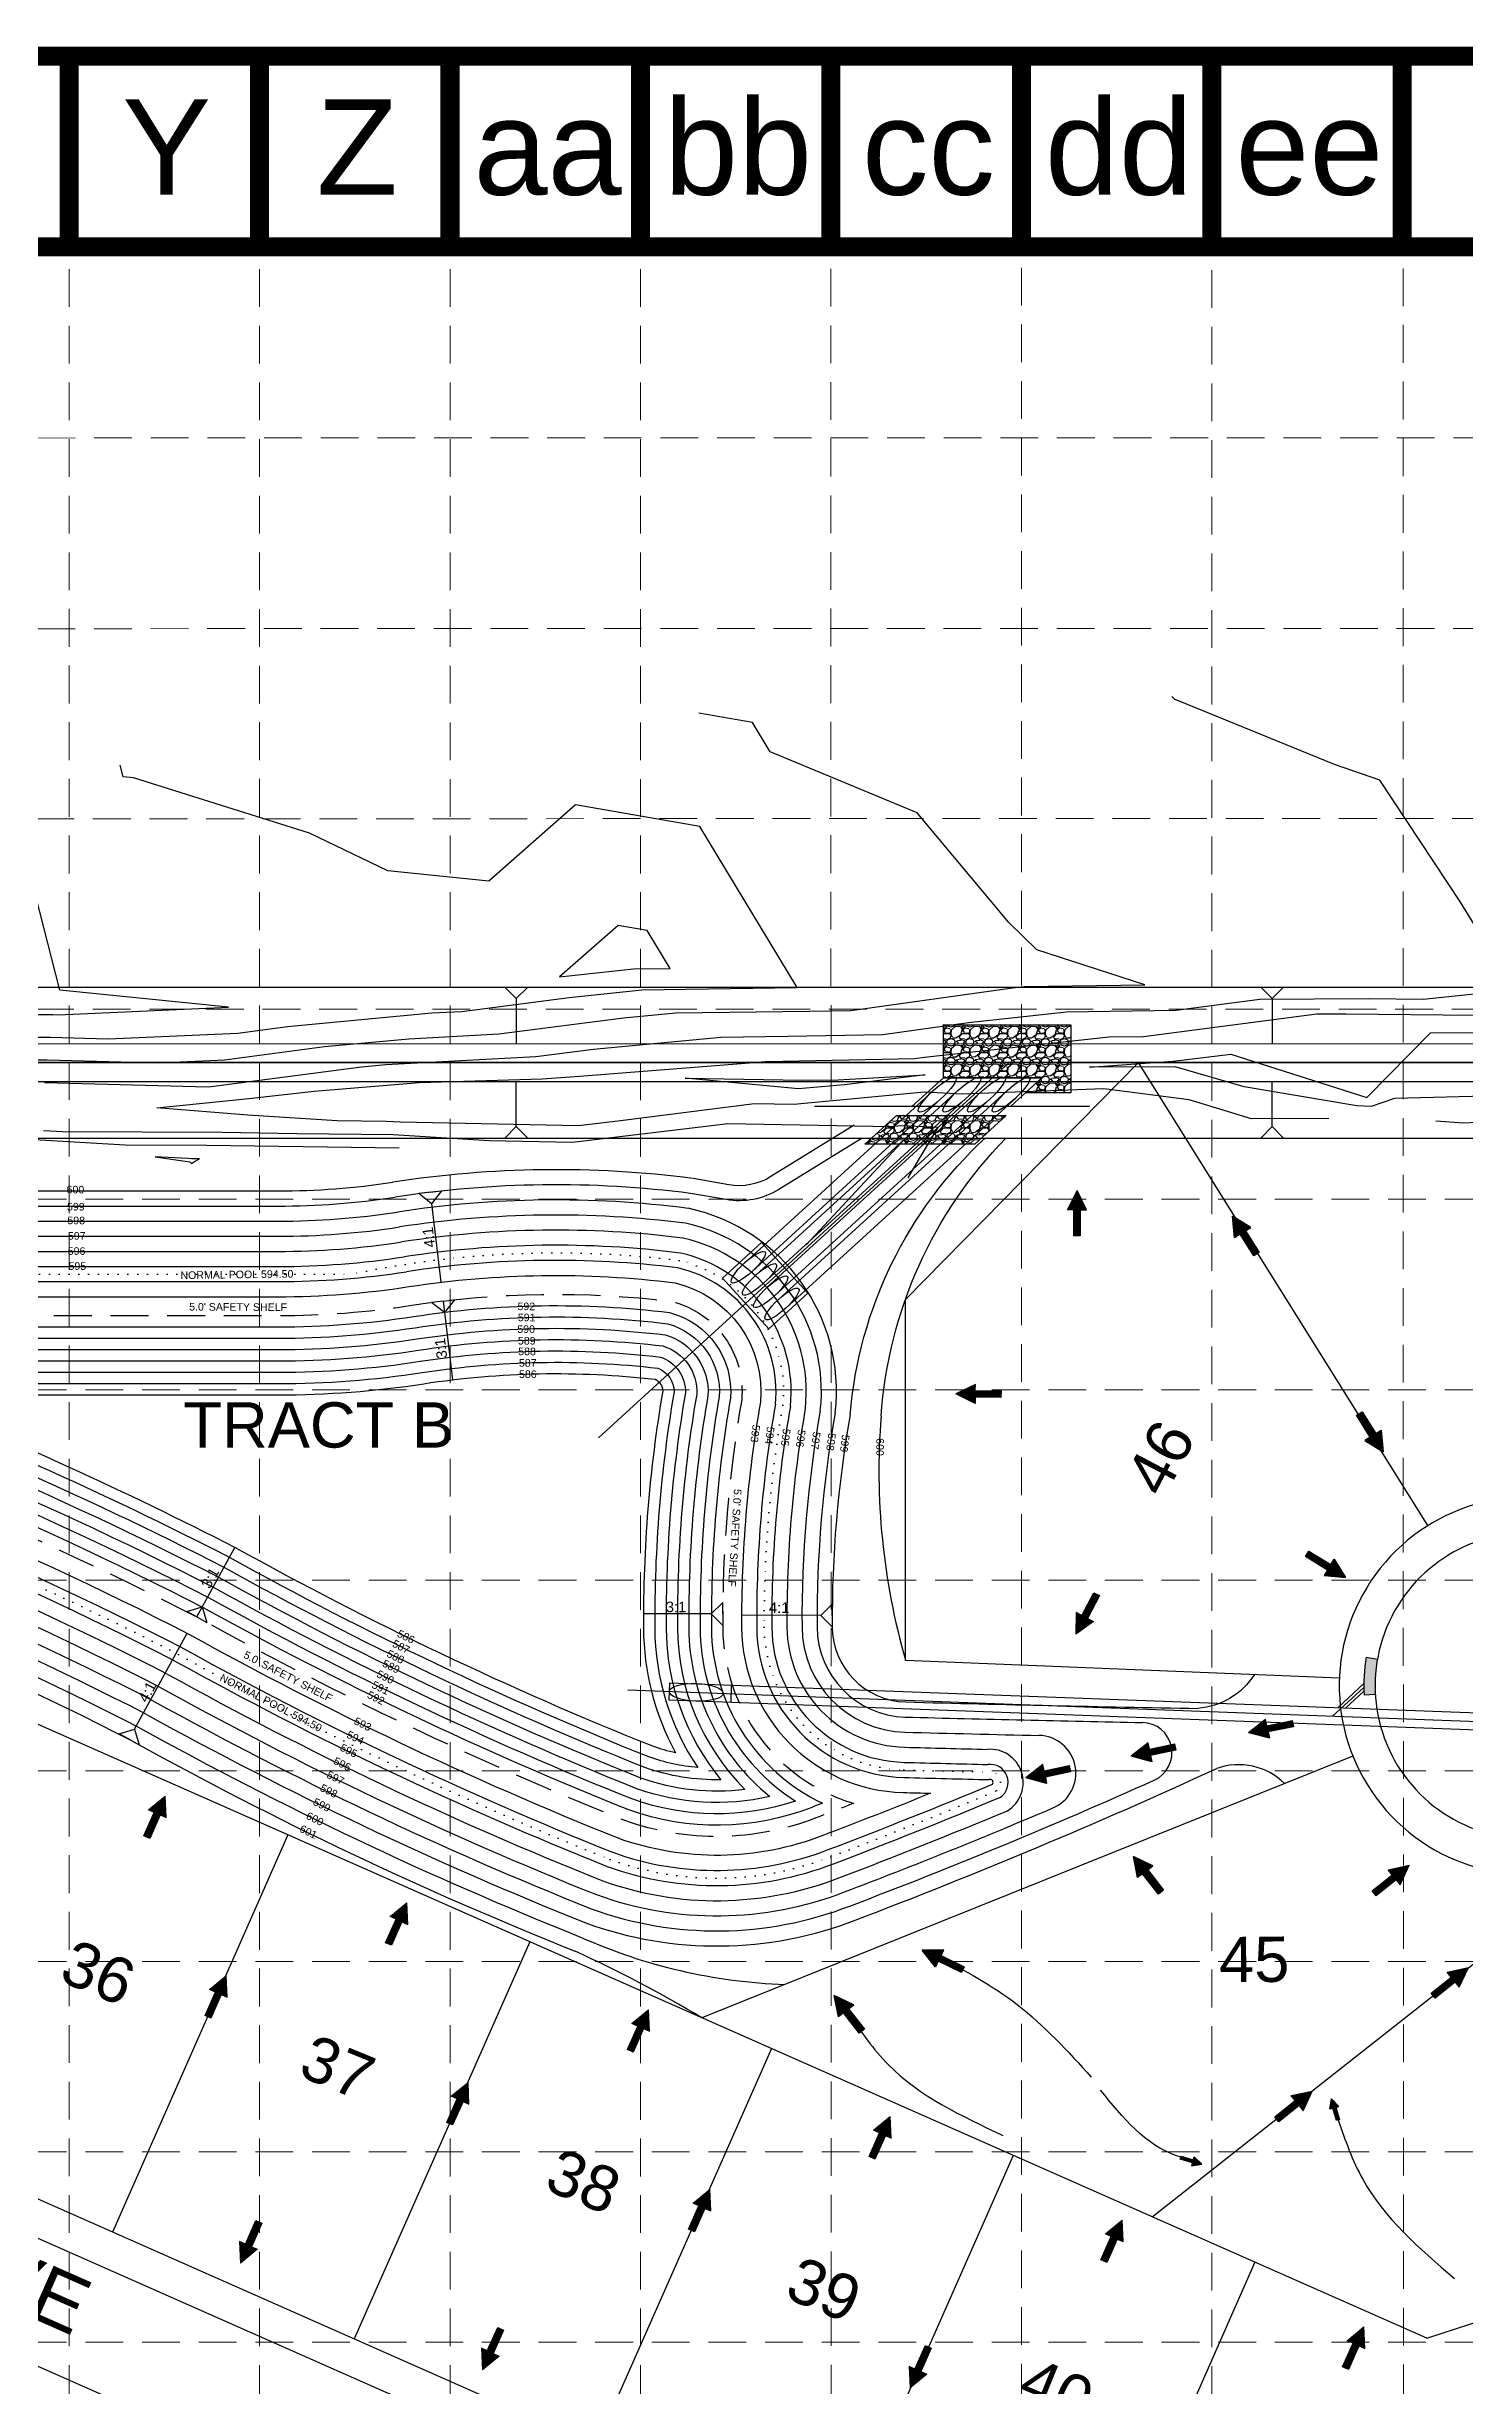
# Model space of a CAD drawing. Header units: feet. Extents: x 9918 to 11941, y 10990 to 14224.
# Drawn here: x 11176 to 11551, y 13604 to 14224 of the extents above; entities that cross this region are included whole.
import ezdxf
from ezdxf.enums import TextEntityAlignment as Align

# ---------------------------------------------------------------- set-up
doc = ezdxf.new("R2010")
doc.units = ezdxf.units.FT
doc.header["$LTSCALE"] = 40
doc.header["$MEASUREMENT"] = 0
for name, pattern in [('CENTER2', [1.125, 0.75, -0.125, 0.125, -0.125]), ('DASHED', [0.75, 0.5, -0.25]), ('DASHED2', [0.375, 0.25, -0.125]), ('DOT2', [0.125, 0, -0.125]), ('HIDDEN', [0.375, 0.25, -0.125]), ('PHANTOM2', [1.25, 0.625, -0.125, 0.125, -0.125, 0.125, -0.125])]:
    doc.linetypes.add(name, pattern=pattern)
doc.layers.get('0').update_dxf_attribs({"linetype": 'CONTINUOUS'})
for name, color, linetype in [('BASE', 7, 'CONTINUOUS'), ('BNDRY-PH1', 4, 'CONTINUOUS'), ('bndry-starrett', 8, 'PHANTOM2'), ('CHANNEL', 4, 'CONTINUOUS'), ('CHANNEL C-LINE', 2, 'CENTER2'), ('CONT-MJR', 252, 'CONTINUOUS'), ('CONT-MNR', 253, 'CONTINUOUS'), ('CONT-NEW', 6, 'CONTINUOUS'), ('DAMTXT', 4, 'CONTINUOUS'), ('GRD-FLOW', 7, 'CONTINUOUS'), ('GRID', 254, 'DASHED'), ('LOTNUM', 8, 'CONTINUOUS'), ('LOTS - PH1', 7, 'CONTINUOUS'), ('PAVING-PH1', 1, 'CONTINUOUS'), ('SD', 201, 'CONTINUOUS'), ('SD C-LINE', 201, 'CONTINUOUS')]:
    doc.layers.add(name, color=color, linetype=linetype)
doc.styles.add('L100', font='ARIAL.TTF', dxfattribs={"height": 4})
doc.styles.add('L200', font='ARIAL.TTF', dxfattribs={"height": 8})
doc.styles.add('L240', font='ARIAL.TTF', dxfattribs={"height": 9.6})
doc.styles.get("Standard").update_dxf_attribs({"font": 'ARIAL.TTF'})

# ---------------------------------------------------------------- blocks, each defined once
blk = doc.blocks.new('tf')
for p, q in [((0, -0.0005), (0, 0.00051)), ((0, 0.00051), (0.00406, 0.00051)), ((0.00406, 0.00051), (0.00406, 0.00153)), ((0.00406, 0.00153), (0.00711, 0)), ((0.00406, -0.00152), (0.00711, 0)), ((0.00406, -0.0005), (0, -0.0005)), ((0.00406, -0.0005), (0.00406, -0.00152))]:
    blk.add_line(p, q)
for points in [[(0, 0.00051), (0, -0.0005), (0.00406, 0.00051), (0.00406, -0.0005)], [(0.00406, -0.00152), (0.00406, 0.00153), (0.00711, 0), (0.00406, 0.00153)]]:
    blk.add_solid(points)

msp = doc.modelspace()

# ---------------------------------------------------------------- hatches: boundary and pattern name
at = {"layer": 'SD'}
h = msp.add_hatch(dxfattribs=at)
h.set_pattern_fill('GRAVEL', color=1, scale=5, style=0)
h.set_pattern_definition([(228.0128, (3.6, 5), (-39.999991161, -45.000006708), [0.67268, -66.59544]), (184.9697, (3.15, 4.5), (60.0000052576, 4.999956535), [1.15434, -114.279625]), (132.5104, (2, 4.4), (49.9999535917, -55.0000433694), [0.81394, -80.58016]), (267.2737, (0.05, 3.15), (4.9999800886, 100.000001475), [1.05119, -104.06779]), (292.8337, (0, 2.1), (-25.0000495272, 59.999982059), [1.030775, -102.046865]), (357.2737, (0.4, 1.15), (-100.000001475, 4.9999800886), [1.05119, -104.06779]), (37.6942, (1.45, 1.1), (-65.0000367281, -49.9999520258), [1.390145, -137.624245]), (72.2553, (2.55, 1.95), (35.0000538135, 109.9999811562), [1.31244, -129.931605]), (121.4296, (2.95, 3.2), (-40.000041171, 64.9999751825), [1.05475, -104.420365]), (175.2364, (2.4, 4.1), (55.000004732, -4.999957663), [1.20416, -59.003815]), (222.3974, (1.2, 4.2), (-60.0000367554, -54.99996041), [1.55724, -154.166875]), (138.8141, (5, 3.1), (-35.000014734, 29.999986567), [0.531505, -52.61922]), (171.4692, (4.6, 3.45), (64.999991424, -10.0000395502), [1.011185, -100.107555]), (225, (3.6, 3.6), (-6e-16, -5.00000155), [0.707105, -6.36396]), (203.1986, (3.25, 4.2), (24.999998653, 10.000006626), [0.38079, -37.698075]), (291.8014, (2.9, 4.05), (-4.999999553, 15.000001365), [0.538515, -26.38731]), (30.9638, (3.1, 3.55), (14.99999011, 10.000012418), [0.874645, -28.280115]), (161.5651, (3.85, 4), (10.00000217, -4.99999202), [0.632455, -15.178935]), (16.3895, (0, 4.05), (50.000010992, 14.999963549), [0.886, -87.714225]), (70.3462, (0.85, 4.3), (-19.999976237, -55.000010678), [0.743305, -73.58704]), (293.1986, (3.85, 5), (-10.000006626, 24.999998653), [0.761575, -37.31729]), (343.6105, (4.15, 4.3), (-50.000010992, 14.999963549), [0.886, -87.714225]), (339.444, (0, 0.95), (-25.000009223, 9.999979982), [0.8544, -41.86562]), (294.7751, (0.8, 0.65), (-24.999960946, 55.000017109), [0.71589, -70.873215]), (66.8014, (3.9, 0), (10.000006626, 24.999998653), [0.761575, -37.31729]), (17.354, (4.2, 0.7), (-65.0000100955, -19.9999725113), [0.838155, -82.97712]), (69.444, (1.45, 0), (-9.999979982, -25.000009223), [0.4272, -42.29282]), (101.3099, (3.6, 0), (-4.99998816, 20.00000376), [0.25495, -25.240145]), (165.9638, (3.55, 0.25), (15.00000273, -4.99999029), [1.030775, -19.58475]), (186.009, (2.55, 0.5), (49.9999987545, 4.9999965874), [0.95525, -94.569615]), (303.6901, (3.1, 3.1), (-5.00000667, 9.99999779), [0.72111, -17.306645]), (353.1572, (3.5, 2.5), (84.9999968274, -10.0000399896), [1.25897, -124.637815]), (60.9454, (4.75, 2.35), (-20.000000136, -35.000001923), [0.51478, -50.96337]), (90, (5, 2.8), (-5, 5), [0.3, -4.7]), (120.2564, (2.45, 0.65), (19.999974434, -35.000012279), [0.69462, -68.7676]), (48.0128, (2.1, 1.25), (39.999991161, 45.000006708), [1.34536, -65.92276]), (0, (3, 2.25), (5, 5), [1.3, -3.7]), (325.3048, (4.3, 2.25), (-49.999971295, 35.000043048), [0.79057, -78.26637]), (254.0546, (4.95, 1.8), (-4.999999446, -20.000000633), [0.72801, -35.67254]), (207.646, (4.75, 1.1), (-94.999979036, -50.0000385658), [1.185325, -117.34737]), (175.4261, (3.7, 0.55), (-65.0000027916, 4.9999740058), [1.253995, -124.14537])])
h.paths.add_polyline_path([(11446.78, 13964.58), (11413.01, 13964.58), (11413.01, 13950.58), (11439.11, 13950.58), (11434.73, 13946.58), (11446.78, 13946.58)])
h = msp.add_hatch(dxfattribs=at)
h.set_pattern_fill('GRAVEL', color=1, scale=5, style=0)
h.set_pattern_definition([(228.0128, (3.6, 5), (-39.999991161, -45.000006708), [0.67268, -66.59544]), (184.9697, (3.15, 4.5), (60.0000052576, 4.999956535), [1.15434, -114.279625]), (132.5104, (2, 4.4), (49.9999535917, -55.0000433694), [0.81394, -80.58016]), (267.2737, (0.05, 3.15), (4.9999800886, 100.000001475), [1.05119, -104.06779]), (292.8337, (0, 2.1), (-25.0000495272, 59.999982059), [1.030775, -102.046865]), (357.2737, (0.4, 1.15), (-100.000001475, 4.9999800886), [1.05119, -104.06779]), (37.6942, (1.45, 1.1), (-65.0000367281, -49.9999520258), [1.390145, -137.624245]), (72.2553, (2.55, 1.95), (35.0000538135, 109.9999811562), [1.31244, -129.931605]), (121.4296, (2.95, 3.2), (-40.000041171, 64.9999751825), [1.05475, -104.420365]), (175.2364, (2.4, 4.1), (55.000004732, -4.999957663), [1.20416, -59.003815]), (222.3974, (1.2, 4.2), (-60.0000367554, -54.99996041), [1.55724, -154.166875]), (138.8141, (5, 3.1), (-35.000014734, 29.999986567), [0.531505, -52.61922]), (171.4692, (4.6, 3.45), (64.999991424, -10.0000395502), [1.011185, -100.107555]), (225, (3.6, 3.6), (-6e-16, -5.00000155), [0.707105, -6.36396]), (203.1986, (3.25, 4.2), (24.999998653, 10.000006626), [0.38079, -37.698075]), (291.8014, (2.9, 4.05), (-4.999999553, 15.000001365), [0.538515, -26.38731]), (30.9638, (3.1, 3.55), (14.99999011, 10.000012418), [0.874645, -28.280115]), (161.5651, (3.85, 4), (10.00000217, -4.99999202), [0.632455, -15.178935]), (16.3895, (0, 4.05), (50.000010992, 14.999963549), [0.886, -87.714225]), (70.3462, (0.85, 4.3), (-19.999976237, -55.000010678), [0.743305, -73.58704]), (293.1986, (3.85, 5), (-10.000006626, 24.999998653), [0.761575, -37.31729]), (343.6105, (4.15, 4.3), (-50.000010992, 14.999963549), [0.886, -87.714225]), (339.444, (0, 0.95), (-25.000009223, 9.999979982), [0.8544, -41.86562]), (294.7751, (0.8, 0.65), (-24.999960946, 55.000017109), [0.71589, -70.873215]), (66.8014, (3.9, 0), (10.000006626, 24.999998653), [0.761575, -37.31729]), (17.354, (4.2, 0.7), (-65.0000100955, -19.9999725113), [0.838155, -82.97712]), (69.444, (1.45, 0), (-9.999979982, -25.000009223), [0.4272, -42.29282]), (101.3099, (3.6, 0), (-4.99998816, 20.00000376), [0.25495, -25.240145]), (165.9638, (3.55, 0.25), (15.00000273, -4.99999029), [1.030775, -19.58475]), (186.009, (2.55, 0.5), (49.9999987545, 4.9999965874), [0.95525, -94.569615]), (303.6901, (3.1, 3.1), (-5.00000667, 9.99999779), [0.72111, -17.306645]), (353.1572, (3.5, 2.5), (84.9999968274, -10.0000399896), [1.25897, -124.637815]), (60.9454, (4.75, 2.35), (-20.000000136, -35.000001923), [0.51478, -50.96337]), (90, (5, 2.8), (-5, 5), [0.3, -4.7]), (120.2564, (2.45, 0.65), (19.999974434, -35.000012279), [0.69462, -68.7676]), (48.0128, (2.1, 1.25), (39.999991161, 45.000006708), [1.34536, -65.92276]), (0, (3, 2.25), (5, 5), [1.3, -3.7]), (325.3048, (4.3, 2.25), (-49.999971295, 35.000043048), [0.79057, -78.26637]), (254.0546, (4.95, 1.8), (-4.999999446, -20.000000633), [0.72801, -35.67254]), (207.646, (4.75, 1.1), (-94.999979036, -50.0000385658), [1.185325, -117.34737]), (175.4261, (3.7, 0.55), (-65.0000027916, 4.9999740058), [1.253995, -124.14537])])
h.paths.add_polyline_path([(11400.58, 13940.58), (11429.64, 13940.58), (11421.29, 13932.95), (11392.23, 13932.95)])
msp.add_hatch(color=5, dxfattribs=at).paths.add_polyline_path([(11527.96, 13796.58), (11525, 13797.1, 0.057535), (11524.42, 13787.14), (11527.41, 13787.31, -0.057535)])

# ---------------------------------------------------------------- linework, layer by layer
at = {"layer": 'BASE', "color": 9}
msp.add_line((9970.8, 14170.59), (11887.65, 14170.59), dxfattribs=at)
at = {"layer": 'BASE', "const_width": 5.04}
for points in [[(11938.1, 10992.64), (11938.1, 14221.03), (9920.35, 14221.03), (9920.35, 10992.64)], [(11887.65, 11043.08), (11887.65, 14170.59), (9970.8, 14170.59), (9970.8, 11043.08)]]:
    msp.add_lwpolyline(points, close=True, dxfattribs=at)
for points in [[(11181.44, 14221.03), (11181.44, 14170.59)], [(11231.89, 14221.03), (11231.89, 14170.59)], [(11282.33, 14221.03), (11282.33, 14170.59)], [(11332.77, 14221.03), (11332.77, 14170.59)], [(11383.22, 14221.03), (11383.22, 14170.59)], [(11433.66, 14221.03), (11433.66, 14170.59)], [(11484.1, 14221.03), (11484.1, 14170.59)], [(11534.55, 14221.03), (11534.55, 14170.59)]]:
    msp.add_lwpolyline(points, dxfattribs=at)
at = {"layer": 'BNDRY-PH1', "color": 0}
msp.add_line((11824.9, 13954.58), (10310.41, 13954.6), dxfattribs=at)
at = {"layer": 'bndry-starrett'}
msp.add_line((11824.9, 13954.58), (10310.41, 13954.6), dxfattribs=at)
at = {"layer": 'CHANNEL', "color": 5}
for p, q in [((10910.22, 13974.59), (11632.64, 13974.58)), ((10910.22, 13959.59), (11632.64, 13959.58)), ((10910.22, 13949.59), (11632.64, 13949.58)), ((10910.22, 13934.59), (11632.64, 13934.58))]:
    msp.add_line(p, q, dxfattribs=at)
at = {"layer": 'CHANNEL', "color": 5, "flags": 128}
for points in [[(11302.92, 13974.58), (11299.89, 13971.55), (11296.86, 13974.58)], [(11299.89, 13971.55), (11299.89, 13959.58)], [(11503.12, 13974.58), (11500.09, 13971.55), (11497.05, 13974.58)], [(11500.09, 13971.55), (11500.09, 13959.58)], [(11299.89, 13937.62), (11299.89, 13949.58)], [(11500.09, 13937.61), (11500.09, 13949.58)], [(11296.86, 13934.58), (11299.89, 13937.62), (11302.92, 13934.58)], [(11497.05, 13934.58), (11500.09, 13937.61), (11503.12, 13934.58)]]:
    msp.add_lwpolyline(points, dxfattribs=at)
at = {"layer": 'CHANNEL C-LINE', "color": 5}
msp.add_line((11632.64, 13954.58), (10307.58, 13954.6), dxfattribs=at)
at = {"layer": 'CONT-MJR', "color": 35}
for p, q in [((11195.77, 14030.22, 600), (11194.98, 14033.34, 600)), ((11198.52, 14029.94, 600), (11195.77, 14030.22, 600)), ((11245.12, 14015.29, 600), (11198.52, 14029.94, 600)), ((11315.58, 14022.79, 600), (11292.59, 14002.65, 600)), ((11348.5, 14017.06, 600), (11315.58, 14022.79, 600)), ((11265.87, 14005.31, 600), (11245.12, 14015.29, 600)), ((11374.31, 13974.43, 600), (11348.5, 14017.06, 600)), ((11292.59, 14002.65, 600), (11265.87, 14005.31, 600)), ((11285.45, 13968.13, 600), (11313.87, 13971.81, 600)), ((11313.87, 13971.81, 600), (11333.17, 13973.87, 600)), ((11333.17, 13973.87, 600), (11374.31, 13974.43, 600)), ((11226.17, 13962.4, 600), (11239.33, 13964.13, 600)), ((11239.33, 13964.13, 600), (11277.49, 13967.71, 600)), ((11277.49, 13967.71, 600), (11285.45, 13968.13, 600)), ((11152.15, 13961.33, 600), (11176.41, 13961.29, 600)), ((11176.41, 13961.29, 600), (11191.8, 13960.89, 600)), ((11191.8, 13960.89, 600), (11226.17, 13962.4, 600)), ((11212.93, 13929.14, 600), (11204.23, 13929.65, 600)), ((11204.23, 13929.65, 600), (11213.38, 13928.28, 600)), ((11213.83, 13929.13, 600), (11212.93, 13929.14, 600)), ((11213.38, 13928.28, 600), (11213.88, 13927.86, 600)), ((11215.94, 13929.1, 600), (11213.83, 13929.13, 600)), ((11213.88, 13927.86, 600), (11214.66, 13928.37, 600)), ((11214.66, 13928.37, 600), (11215.94, 13929.1, 600))]:
    msp.add_line(p, q, dxfattribs=at)
at = {"layer": 'CONT-MNR', "color": 35}
for p, q in [((11474.29, 14050.73, 598), (11473.51, 14051.5, 598)), ((11474.83, 14050.55, 598), (11474.29, 14050.73, 598)), ((11516.62, 14033.48, 598), (11474.83, 14050.55, 598)), ((11362.44, 14044.59, 599), (11348.25, 14047.06, 599)), ((11367.11, 14036.88, 599), (11362.44, 14044.59, 599)), ((11178.96, 13973.75, 601), (11164.12, 14031.86, 601)), ((11406.03, 14020.67, 599), (11367.11, 14036.88, 599)), ((11528.56, 14029.35, 598), (11516.62, 14033.48, 598)), ((11549.93, 13997.05, 598), (11528.56, 14029.35, 598)), ((11430.37, 13991.69, 599), (11406.03, 14020.67, 599)), ((11563.91, 13974.34, 598), (11549.93, 13997.05, 598)), ((11326.83, 13990.87, 601), (11311.32, 13977.29, 601)), ((11334.56, 13989.52, 601), (11326.83, 13990.87, 601)), ((11340.62, 13979.51, 601), (11334.56, 13989.52, 601)), ((11437.73, 13984.44, 599), (11430.37, 13991.69, 599)), ((11466.4, 13975.17, 599), (11437.73, 13984.44, 599)), ((11311.32, 13977.29, 601), (11330.96, 13979.38, 601)), ((11330.96, 13979.38, 601), (11340.62, 13979.51, 601)), ((11178.59, 13967.24, 601), (11223.64, 13969.22, 601)), ((11223.64, 13969.22, 601), (11178.96, 13973.75, 601)), ((11388.53, 13968.36, 599), (11431.32, 13974.41, 599)), ((11431.32, 13974.41, 599), (11434.36, 13974.74, 599)), ((11434.36, 13974.74, 599), (11466.4, 13975.17, 599)), ((11474.61, 13968.44, 598), (11496.82, 13971.33, 598)), ((11496.82, 13971.33, 598), (11525.67, 13971.5, 598)), ((11525.67, 13971.5, 598), (11540.09, 13971.34, 598)), ((11540.09, 13971.34, 598), (11563.85, 13973.84, 598)), ((11142.76, 13967.33, 601), (11177.14, 13967.28, 601)), ((11177.14, 13967.28, 601), (11178.59, 13967.24, 601)), ((11295.24, 13962.15, 599), (11328.27, 13966.42, 599)), ((11328.27, 13966.42, 599), (11342.14, 13967.72, 599)), ((11342.14, 13967.72, 599), (11377.56, 13968.15, 599)), ((11377.56, 13968.15, 599), (11388.53, 13968.36, 599)), ((11396.99, 13962.01, 598), (11419.68, 13965.21, 598)), ((11419.68, 13965.21, 598), (11445.6, 13968.05, 598)), ((11445.6, 13968.05, 598), (11474.61, 13968.44, 598)), ((11465.96, 13961.48, 597), (11511.9, 13967.46, 597)), ((11511.9, 13967.46, 597), (11519.6, 13967.51, 597)), ((11519.6, 13967.51, 597), (11553.92, 13967.14, 597)), ((11222.62, 13955.31, 599), (11249.11, 13958.8, 599)), ((11249.11, 13958.8, 599), (11271.43, 13960.89, 599)), ((11271.43, 13960.89, 599), (11295.24, 13962.15, 599)), ((11305.03, 13956.17, 598), (11320.33, 13958.14, 598)), ((11320.33, 13958.14, 598), (11354.03, 13961.31, 598)), ((11354.03, 13961.31, 598), (11371.82, 13961.53, 598)), ((11371.82, 13961.53, 598), (11396.99, 13962.01, 598)), ((11408.04, 13956.02, 597), (11456.84, 13961.36, 597)), ((11456.84, 13961.36, 597), (11465.96, 13961.48, 597)), ((11473.87, 13954.91, 596), (11489.12, 13956.81, 596)), ((11489.12, 13956.81, 596), (11525.19, 13945.3, 596)), ((11525.19, 13945.3, 596), (11542.02, 13962.47, 596)), ((11542.02, 13962.47, 596), (11564.03, 13962.58, 596)), ((11161.54, 13955.32, 599), (11175.68, 13955.3, 599)), ((11175.68, 13955.3, 599), (11205.02, 13954.53, 599)), ((11205.02, 13954.53, 599), (11222.62, 13955.31, 599)), ((11219.07, 13948.22, 598), (11258.89, 13953.46, 598)), ((11258.89, 13953.46, 598), (11265.36, 13954.07, 598)), ((11265.36, 13954.07, 598), (11305.03, 13956.17, 598)), ((11306.77, 13950.25, 597), (11316.59, 13950.99, 597)), ((11316.59, 13950.99, 597), (11362.83, 13954.61, 597)), ((11362.83, 13954.61, 597), (11365.91, 13954.9, 597)), ((11365.91, 13954.9, 597), (11366.07, 13954.9, 597)), ((11366.07, 13954.9, 597), (11405.46, 13955.66, 597)), ((11385.1, 13950.05, 596), (11408.2, 13951.36, 596)), ((11408.2, 13951.36, 596), (11386.8, 13948.66, 596)), ((11405.46, 13955.66, 597), (11408.04, 13956.02, 597)), ((11451.72, 13953.39, 596), (11473.87, 13954.91, 596)), ((11474.36, 13953.43, 596), (11451.72, 13953.39, 596)), ((11492.66, 13948.14, 596), (11474.36, 13953.43, 596)), ((11174.95, 13949.31, 598), (11218.24, 13948.18, 598)), ((11204.67, 13942.57, 597), (11229.02, 13945.03, 597)), ((11218.24, 13948.18, 598), (11219.07, 13948.22, 598)), ((11229.02, 13945.03, 597), (11246.35, 13946.97, 597)), ((11246.35, 13946.97, 597), (11274.16, 13949.27, 597)), ((11274.16, 13949.27, 597), (11306.77, 13950.25, 597)), ((11374.61, 13947.63, 596), (11344.65, 13950.47, 596)), ((11344.65, 13950.47, 596), (11375.7, 13949.91, 596)), ((11408.02, 13946.7, 597), (11373.4, 13943.47, 597)), ((11386.8, 13948.66, 596), (11374.61, 13947.63, 596)), ((11375.7, 13949.91, 596), (11385.1, 13950.05, 596)), ((11418.01, 13946.23, 597), (11408.02, 13946.7, 597)), ((11455.52, 13947.63, 597), (11418.01, 13946.23, 597)), ((11478.11, 13944.74, 597), (11455.52, 13947.63, 597)), ((11494.62, 13939.64, 597), (11478.11, 13944.74, 597)), ((11522.53, 13943.09, 596), (11492.66, 13948.14, 596)), ((11532.44, 13945.05, 596), (11526.34, 13942.95, 596)), ((11559.92, 13945.75, 596), (11532.44, 13945.05, 596)), ((11228.74, 13940.69, 597), (11204.67, 13942.57, 597)), ((11252.42, 13939.16, 597), (11228.74, 13940.69, 597)), ((11265.42, 13939, 597), (11252.42, 13939.16, 597)), ((11269.12, 13938.78, 597), (11265.42, 13939, 597)), ((11316.39, 13937.79, 597), (11269.12, 13938.78, 597)), ((11327.47, 13939.11, 597), (11316.39, 13937.79, 597)), ((11363, 13943.66, 597), (11327.47, 13939.11, 597)), ((11355.91, 13938.37, 598), (11351.6, 13937.82, 598)), ((11399.1, 13937.59, 598), (11355.91, 13938.37, 598)), ((11373.4, 13943.47, 597), (11363, 13943.66, 597)), ((11515.12, 13939.78, 597), (11494.62, 13939.64, 597)), ((11526.34, 13942.95, 596), (11522.53, 13943.09, 596)), ((11550.73, 13938.56, 597), (11543.44, 13939.04, 597)), ((11554.52, 13938.73, 597), (11550.73, 13938.56, 597)), ((11196.32, 13932.68, 599), (11169.28, 13934.28, 599)), ((11179.71, 13936.23, 598), (11174.65, 13936.53, 598)), ((11221.98, 13936.02, 598), (11179.71, 13936.23, 598)), ((11217.9, 13932.58, 599), (11196.32, 13932.68, 599)), ((11268.82, 13931.87, 599), (11217.9, 13932.58, 599)), ((11241.76, 13935.75, 598), (11221.98, 13936.02, 598)), ((11267.28, 13935.43, 598), (11241.76, 13935.75, 598)), ((11292.71, 13933.89, 598), (11267.28, 13935.43, 598)), ((11314.81, 13933.43, 598), (11292.71, 13933.89, 598)), ((11351.6, 13937.82, 598), (11314.81, 13933.43, 598)), ((11401.8, 13937.84, 598), (11399.1, 13937.59, 598)), ((11411.59, 13937.38, 598), (11401.8, 13937.84, 598)), ((11406.65, 13929.22, 598), (11411.59, 13937.38, 598)), ((11403.69, 13924.07, 598), (11406.65, 13929.22, 598))]:
    msp.add_line(p, q, dxfattribs=at)
at = {"layer": 'CONT-NEW', "color": 170}
for p, q in [((11451.72, 13942.95), (11378.91, 13942.95)), ((10951.89, 13920.59), (11236.74, 13920.58)), ((10951.89, 13916.59), (11236.74, 13916.58)), ((10951.89, 13912.59), (11236.74, 13912.58)), ((10951.89, 13908.59), (11236.74, 13908.58)), ((10966, 13904.59), (11236.74, 13904.58)), ((10984.81, 13900.59), (11236.74, 13900.58)), ((11003.62, 13896.59), (11236.74, 13896.58))]:
    msp.add_line(p, q, dxfattribs=at)
at = {"layer": 'CONT-NEW', "color": 170, "linetype": 'DOT2', "ltscale": 0.5}
msp.add_line((10994.22, 13898.59), (11256.33, 13898.58), dxfattribs=at)
at = {"layer": 'CONT-NEW', "color": 170, "elevation": 94.91, "flags": 128}
for points in [[(11391.47, 13934.58), (11369.43, 13920.97, -0.183612), (11355.48, 13918.28), (11346.06, 13919.93)], [(11389.37, 13937.98), (11367.33, 13924.37, -0.183612), (11356.17, 13922.22), (11346.75, 13923.87)]]:
    msp.add_lwpolyline(points, format="xyb", dxfattribs=at)
at = {"layer": 'CONT-NEW', "color": 170, "flags": 128}
for points in [[(11402.99, 13934.58), (11376.64, 13906.3)], [(11280.07, 13920.58), (11277.41, 13917.21), (11274.04, 13919.87)], [(11277.05, 13920.23), (11274.04, 13919.87)], [(11277.05, 13920.23), (11280.07, 13920.58)], [(11283.49, 13891.77), (11280.84, 13888.4), (11277.47, 13891.06)], [(11280.48, 13891.42), (11277.47, 13891.06)], [(11280.48, 13891.42), (11283.49, 13891.77)], [(11215.26, 13807.78), (11225.34, 13826.19)], [(11354.57, 13805.53), (11351.54, 13808.58), (11354.58, 13811.6)], [(11354.57, 13808.57), (11354.58, 13811.6)], [(11354.57, 13808.57), (11354.57, 13805.53)], [(11383.56, 13805.15), (11380.53, 13808.19), (11383.57, 13811.21)], [(11383.56, 13808.18), (11383.57, 13811.21)], [(11383.56, 13808.18), (11383.56, 13805.15)], [(11194.67, 13776.85), (11198.79, 13778.05), (11199.99, 13773.93)], [(11197.33, 13775.39), (11194.67, 13776.85)], [(11197.33, 13775.39), (11199.99, 13773.93)]]:
    msp.add_lwpolyline(points, dxfattribs=at)
for points in [[(11388.32, 13861.27, -0.188256), (11424.08, 13934.58, -0.903475)], [(11396.51, 13860.94, -0.178103), (11429.57, 13934.58, -0.188256)], [(11066.17, 13864.73), (11020.81, 13884.93, -0.809734), (11022.44, 13892.59), (11236.74, 13892.58, 0.038199), (11271.43, 13895.24, -0.069217), (11341.94, 13896.26, -0.374085), (11364.54, 13864.64, 0.044778), (11359.56, 13805, 0.404641), (11402.38, 13761.29, 0.000213), (11409.61, 13761.1, -0.005086), (11381.04, 13749.9, -0.180832), (11326.83, 13749.2, -0.031493), (11213.25, 13803.17, 0.038342), (11066.17, 13864.73)], [(11495.36, 13792.54, -0.235989), (11480.39, 13783.57, -1.098441)], [(11503.37, 13763.67, 0.286533), (11485.4, 13767.67, 1.096456)]]:
    msp.add_lwpolyline(points, format="xyb", dxfattribs=at)
for points, elevation in [([(11277.42, 13917.23), (11279.9, 13896.4)], 597), ([(11280.49, 13891.43), (11282.97, 13870.58)], 597), ([(11212.61, 13809.24), (11216.73, 13810.45), (11217.93, 13806.33)], -597), ([(11215.27, 13807.78), (11212.61, 13809.24)], -597), ([(11351.55, 13808.57), (11333.55, 13808.61)], 597), ([(11380.54, 13808.18), (11359.55, 13808.22)], 597), ([(11198.77, 13778.05), (11212.69, 13803.46)], 597), ([(11215.27, 13807.78), (11217.93, 13806.33)], -597)]:
    msp.add_lwpolyline(points, dxfattribs=dict(at, elevation=elevation))
at = {"layer": 'CONT-NEW', "color": 170, "linetype": 'DASHED2', "flags": 128}
msp.add_lwpolyline([(11067.97, 13869.4), (11027.14, 13887.59), (11236.74, 13887.58, 0.038199), (11272.19, 13890.3, -0.068928), (11341.04, 13891.33, -0.368889), (11359.58, 13865.3, 0.044628), (11354.56, 13804.97, 0.328078), (11389.24, 13758.41, -0.001781), (11379.24, 13754.57, -0.180585), (11328.61, 13753.88, -0.031491), (11215.6, 13807.58, 0.038303)], format="xyb", close=True, dxfattribs=at)
at = {"layer": 'CONT-NEW', "color": 170, "flags": 128}
for points in [[(11069.06, 13872.2), (11041.25, 13884.59), (11236.74, 13884.58, 0.038199), (11272.64, 13887.33, -0.068736), (11340.49, 13888.38, -0.36494), (11356.6, 13865.68, 0.044533), (11351.56, 13804.95, 0.286234), (11380.96, 13758.44, -0.000499), (11378.16, 13757.37, -0.180423), (11329.67, 13756.68, -0.031489), (11217.01, 13810.23, 0.03828)], [(11070.14, 13875), (11055.36, 13881.59), (11236.74, 13881.58, 0.038199), (11273.1, 13884.37, -0.068526), (11339.92, 13885.43, -0.360075), (11353.62, 13866.06, 0.044432), (11348.56, 13804.93, 0.253629), (11373.83, 13759, -0.166808), (11330.73, 13759.49, -0.031488), (11218.42, 13812.88, 0.038256)], [(11071.23, 13877.8), (11069.47, 13878.59), (11236.74, 13878.58, 0.038199), (11273.55, 13881.4, -0.068294), (11339.33, 13882.47, -0.353875), (11350.64, 13866.42, 0.044324), (11345.56, 13804.91, 0.224501), (11367.03, 13760.22, -0.142018), (11331.79, 13762.3, -0.031485), (11219.83, 13815.53, 0.038233)], [(11087.06, 13875.59), (11236.74, 13875.58, 0.038199), (11274.01, 13878.43, -0.068033), (11338.73, 13879.53, -0.345595), (11347.66, 13866.77, 0.044206), (11342.56, 13804.89, 0.19749), (11360.45, 13762.11, -0.116495), (11332.85, 13765.11, -0.031483), (11221.25, 13818.17, 0.034524)], [(11104.36, 13872.59), (11236.74, 13872.58, 0.038199), (11274.47, 13875.47, -0.067734), (11338.09, 13876.58, -0.333729), (11344.67, 13867.09, 0.044075), (11339.56, 13804.88, 0.172), (11354.09, 13764.66, -0.089788), (11333.91, 13767.91, -0.03148), (11222.66, 13820.82, 0.030451)], [(11120.88, 13869.59), (11236.74, 13869.58, 0.038199), (11274.92, 13872.5, -0.067374), (11337.41, 13873.64, -0.314616), (11341.67, 13867.39, 0.043923), (11336.56, 13804.86, 0.147533), (11347.96, 13767.88, -0.061375), (11334.97, 13770.72, -0.031476), (11224.07, 13823.47, 0.026573)], [(11136.71, 13866.59), (11236.74, 13866.58, 0.038199), (11275.38, 13869.54, -0.066908), (11336.64, 13870.71, -0.275475), (11338.67, 13867.62, 0.043732), (11333.56, 13804.84, 0.123632), (11342.07, 13771.82, -0.030589), (11336.02, 13773.53, -0.031472), (11225.48, 13826.12, 0.022869)]]:
    msp.add_lwpolyline(points, format="xyb", close=True, dxfattribs=at)
at = {"layer": 'CONT-NEW', "color": 170}
for centre, radius, start, end in [((11310.36, 13642.26), 283.95, 82.67338, 98.74961), ((11236.74, 14120.58), 200, 269.9992, 278.74961), ((11310.36, 13642.26), 279.95, 82.67338, 98.74961), ((11236.74, 14120.58), 204, 269.9992, 278.74961), ((11236.74, 14120.58), 208, 269.9992, 278.74961), ((11310.36, 13642.26), 275.95, 82.7066, 98.74961), ((11310.36, 13642.26), 271.95, 82.74194, 98.74961), ((11335.07, 13867.46), 49.61, 353.50392, 77.98567), ((11236.74, 14120.58), 212, 269.9992, 278.74961), ((11310.36, 13642.26), 267.95, 82.7797, 98.74961), ((11335.07, 13867.46), 41.61, 353.82609, 77.54815), ((11335.07, 13867.46), 45.61, 353.6549, 77.78212), ((11236.74, 14120.58), 216, 269.9992, 278.74961), ((11236.74, 14120.58), 220, 269.9992, 278.74961), ((11310.36, 13642.26), 263.95, 82.82022, 98.74961), ((11310.36, 13642.26), 259.95, 82.86395, 98.74961), ((11335.07, 13867.46), 37.61, 354.02269, 77.27572), ((11236.74, 14120.58), 224, 269.9992, 278.74961), ((11335.07, 13867.46), 33.61, 354.25203, 76.95351), ((11694.34, 13807.06), 330.79, 170.07147, 180.35283), ((10737.49, 12873.29), 1040.52, 62.90786, 71.68053), ((11694.34, 13807.06), 326.79, 170.04667, 180.35283), ((11694.34, 13807.06), 322.79, 170.02272, 180.35283), ((11694.34, 13807.06), 318.79, 169.99947, 180.35283), ((11694.34, 13807.06), 314.79, 169.9768, 180.35283), ((11694.34, 13807.06), 310.79, 169.95461, 180.35283), ((11578.29, 13846.52), 182.36, 175.4629, 195.98265), ((10737.49, 12873.29), 1032.52, 62.91529, 71.70254), ((10737.49, 12873.29), 1036.52, 62.91157, 71.6915), ((10737.49, 12873.29), 1024.52, 62.92278, 71.72481), ((10737.49, 12873.29), 1028.52, 62.91902, 71.71364), ((10737.49, 12873.29), 1020.52, 62.92654, 71.73604), ((10737.49, 12873.29), 1012.52, 62.93412, 71.75871), ((10737.49, 12873.29), 1016.52, 62.93032, 71.74734), ((11403.56, 13805.27), 40, 180.35283, 268.47383), ((11403.56, 13805.27), 36, 180.35283, 268.47383), ((11403.56, 13805.27), 32, 180.35283, 268.47383), ((11403.56, 13805.27), 28, 180.35283, 268.47383), ((11403.56, 13805.27), 24, 180.35283, 268.47383), ((11403.56, 13805.27), 20, 180.35283, 268.47383), ((11698.04, 14677), 1007.3, 240.98618, 248.20166), ((11698.04, 14677), 1003.3, 240.98235, 248.19775), ((11698.04, 14677), 1011.3, 240.99, 248.20546), ((11698.04, 14677), 1019.3, 240.99758, 248.21274), ((11698.04, 14677), 1015.3, 240.9938, 248.20915), ((11628.68, 22255.08), 8472.81, 268.473833, 268.997154), ((11698.04, 14677), 1027.3, 241.00511, 248.21965), ((11698.04, 14677), 1023.3, 241.00136, 248.21624), ((11628.68, 22255.08), 8480.81, 268.473833, 268.7138), ((11628.68, 22255.08), 8476.81, 268.473833, 268.898297), ((11465.55, 13771.84), 8, 294.0847, 88.8983), ((11698.04, 14677), 1031.3, 241.00885, 248.22298), ((11628.68, 22255.08), 8484.81, 268.473833, 268.621893), ((11425.36, 13763.97), 8.79, 301.53129, 94.79028), ((11438.1, 13766.41), 10, 293.05255, 88.7138), ((10845.16, 15159.73), 1532.24, 290.81506, 294.69876), ((11628.68, 22255.08), 8492.81, 268.473833, 268.626383), ((11628.68, 22255.08), 8488.81, 268.473833, 268.623568), ((11425.36, 13763.97), 4.79, 304.7024, 96.98054), ((10845.16, 15159.73), 1512.24, 290.81248, 292.58701), ((10845.16, 15159.73), 1516.24, 290.81302, 292.61002), ((10845.16, 15159.73), 1528.24, 290.81506, 294.0847), ((11425.36, 13763.97), 0.791, 322.67455, 109.28124), ((10845.16, 15159.73), 1520.24, 290.81355, 292.62358), ((10845.16, 15159.73), 1524.24, 290.81407, 293.05255), ((11353, 13822.04), 85.39, 250.1424, 291.22053), ((11353, 13822.04), 81.39, 250.18957, 291.23043), ((11353, 13822.04), 93.39, 250.05757, 291.20271), ((11353, 13822.04), 89.39, 250.09852, 291.21132), ((11353, 13822.04), 97.39, 250.01925, 291.19465), ((11375.84, 13854.63), 144.21, 245.86153, 268.11089), ((11353, 13822.04), 101.39, 249.98329, 291.18708), ((11174.08, 13409.51), 340.51, 59.08253, 65.47232)]:
    msp.add_arc(centre, radius, start, end, dxfattribs=at)
at = {"layer": 'CONT-NEW', "color": 170, "linetype": 'DOT2', "ltscale": 0.5}
for centre, radius, start, end in [((11310.36, 13642.26), 261.95, 82.84165, 101.90279), ((11335.07, 13867.46), 35.61, 354.1327, 77.12172), ((10737.49, 12873.29), 1038.52, 62.90971, 71.68601), ((11694.34, 13807.06), 328.79, 170.05895, 180.35283), ((11403.56, 13805.27), 38, 180.35283, 268.47383), ((11698.04, 14677), 1005.3, 240.98427, 248.19972), ((11628.68, 22255.08), 8490.81, 268.473833, 268.624687), ((11425.36, 13763.97), 2.79, 308.47587, 99.5795), ((10845.16, 15159.73), 1514.24, 290.81275, 292.60092), ((11353, 13822.04), 83.39, 250.16555, 291.22539)]:
    msp.add_arc(centre, radius, start, end, dxfattribs=at)
at = {"layer": 'GRD-FLOW'}
for points in [[(11411.28, 13718.12), (11432.52, 13705.17), (11452.16, 13685.96)], [(11387.91, 13702.67), (11398.38, 13689.27), (11428.79, 13670.5)], [(11477.58, 13664.27), (11474.78, 13665.11), (11454.63, 13682.47)], [(11517.56, 13674.59), (11524.06, 13658.87), (11548.33, 13632.65)]]:
    msp.add_spline(points, degree=3, dxfattribs=at)
at = {"layer": 'GRID', "color": 252, "linetype": 'HIDDEN', "lineweight": 0}
for p, q in [((11181.44, 11244.68), (11181.44, 14170.59)), ((11231.89, 11244.67), (11231.89, 14170.59)), ((11282.33, 11244.66), (11282.33, 14170.59)), ((11332.77, 11244.66), (11332.77, 14170.59)), ((11383.46, 11244.77), (11383.22, 14170.59)), ((11433.85, 11245.02), (11433.66, 14170.59)), ((11484.25, 11244.41), (11484.1, 14170.59)), ((11535.16, 11244.88), (11534.77, 14171.72)), ((9973.09, 14119.8), (11886.82, 14120.05)), ((9973.05, 14069.22), (11886.82, 14069.61)), ((9972.77, 14018.93), (11887.65, 14019.26)), ((9972.7, 13968.53), (11887.65, 13968.81)), ((9970.8, 13918.37), (11887.65, 13918.37)), ((9970.8, 13867.92), (11887.65, 13867.92)), ((9970.8, 13817.48), (11887.65, 13817.48)), ((9970.8, 13767.04), (11887.65, 13767.04)), ((9970.8, 13716.59), (11887.65, 13716.59)), ((9970.8, 13666.15), (11887.65, 13666.15)), ((9970.8, 13615.71), (11887.65, 13615.71))]:
    msp.add_line(p, q, dxfattribs=at)
at = {"layer": 'LOTS - PH1'}
for p, q in [((10354.02, 13954.6), (11824.9, 13954.58)), ((11541.33, 13831.97), (11464.64, 13954.58)), ((11541.07, 13616.78), (10919.27, 13891.56)), ((11402.98, 13796.31), (11402.99, 13891.85)), ((11571.02, 13477.81), (10830.46, 13805.08)), ((11402.98, 13796.31), (11517.89, 13791.62)), ((11521.45, 13770.93), (11349.03, 13701.64)), ((11239.4, 13750.09), (11192.92, 13644.9)), ((11468.3, 13648.93), (11590.01, 13744.76)), ((11303.43, 13721.79), (11256.94, 13616.61)), ((11367.45, 13693.5), (11320.97, 13588.31)), ((11431.48, 13665.21), (11385, 13560.02)), ((11541.07, 13616.78), (11657.52, 13654.88)), ((11495.51, 13636.91), (11449.02, 13531.72))]:
    msp.add_line(p, q, dxfattribs=at)
at = {"layer": 'LOTS - PH1', "flags": 128}
msp.add_lwpolyline([(11402.99, 13891.85), (11464.64, 13954.58)], dxfattribs=at)
at = {"layer": 'LOTS - PH1'}
msp.add_arc((11567.85, 13789.58), 50, 356.30994, 296.30654, dxfattribs=at)
at = {"layer": 'PAVING-PH1', "color": 7}
for p, q in [((11567.18, 13469.12), (10826.62, 13796.39)), ((11554.65, 13440.77), (10814.09, 13768.04))]:
    msp.add_line(p, q, dxfattribs=at)
msp.add_arc((11567.85, 13789.58), 40.5, 2.09839, 290.18696, dxfattribs=at)
at = {"layer": 'SD', "color": 5}
for p, q in [((11410.34, 13947.19), (11360.32, 13901.5)), ((11412.36, 13944.97), (11362.35, 13899.29)), ((11416.86, 13947.19), (11363.29, 13898.26)), ((11418.88, 13944.97), (11365.31, 13896.04)), ((11423.39, 13947.19), (11366.26, 13895.01)), ((11425.41, 13944.97), (11368.28, 13892.79)), ((11429.74, 13947.04), (11369.23, 13891.76)), ((11432.34, 13945.35), (11371.25, 13889.54)), ((11404.66, 13942.95), (11413.01, 13950.58)), ((11413.01, 13950.58), (11439.11, 13950.58)), ((11439.11, 13950.58), (11430.75, 13942.95)), ((11429.27, 13942.95), (11406.14, 13942.95)), ((11364.82, 13906.96), (11354.48, 13897.52)), ((11377.09, 13893.53), (11364.82, 13906.96)), ((11366.76, 13884.08), (11354.48, 13897.52)), ((11377.09, 13893.53), (11366.76, 13884.08)), ((11340.48, 13790.33), (11340.31, 13785.83)), ((11340.48, 13790.33), (11603.25, 13780.58)), ((11517.45, 13783.76), (11524.35, 13790.17)), ((11340.31, 13785.83), (11601.89, 13776.12)), ((11519.57, 13783.68), (11524.37, 13788.14))]:
    msp.add_line(p, q, dxfattribs=at)
at = {"layer": 'SD', "color": 1, "flags": 128}
for points in [[(11446.78, 13946.58), (11434.73, 13946.58), (11439.11, 13950.58), (11413.01, 13950.58), (11413.01, 13964.58), (11446.78, 13964.58)], [(11421.29, 13932.95), (11392.23, 13932.95), (11400.58, 13940.58), (11429.64, 13940.58)]]:
    msp.add_lwpolyline(points, close=True, dxfattribs=at)
at = {"layer": 'SD', "color": 5, "flags": 128}
for points in [[(11525, 13797.1), (11527.96, 13796.58)], [(11356.83, 13789.72), (11356.67, 13785.22)], [(11524.42, 13787.14), (11527.41, 13787.31)]]:
    msp.add_lwpolyline(points, dxfattribs=at)
at = {"layer": 'SD', "color": 5}
msp.add_arc((11567.85, 13789.58), 43.5, 170.04202, 183.21347, dxfattribs=at)
for centre, major_axis, ratio in [((11411.35, 13946.08), (4.93, 4.5), 0.224814), ((11417.87, 13946.08), (4.93, 4.5), 0.224814), ((11424.4, 13946.08), (4.93, 4.5), 0.224814), ((11430.92, 13946.08), (4.93, 4.5), 0.220914), ((11361.34, 13900.4), (-4.43, -4.05), 0.25), ((11364.3, 13897.15), (-4.43, -4.05), 0.25), ((11367.27, 13893.9), (-4.43, -4.05), 0.25), ((11370.24, 13890.65), (-4.43, -4.05), 0.25), ((11347.53, 13787.81), (-7.14, 0.26), 0.32639)]:
    msp.add_ellipse(centre, major_axis=major_axis, ratio=ratio, dxfattribs=at)
at = {"layer": 'SD C-LINE', "color": 5}
for p, q in [((11430.44, 13954.58), (11321.65, 13855.2)), ((11329.43, 13788.48), (11602.57, 13778.35)), ((11516.18, 13781.56), (11524.35, 13789.14))]:
    msp.add_line(p, q, dxfattribs=at)

# ---------------------------------------------------------------- block references
at = {"layer": 'GRD-FLOW'}
for p, xscale, yscale, zscale, rotation in [((11448.39, 13908.74), 1677.320435747334, 1677.320435747335, 1677.320435747335, 89.92822982183692), ((11495.95, 13903.83), 1677.320435747334, 1677.320435747335, 1677.320435747335, 122.5619777417158), ((11428.26, 13866.78), 1677.320435747335, 1677.320435747335, 1677.320435747335, 179.6136868714734), ((11523.17, 13861.64), 1677.320435747336, 1677.320435747335, 1677.320435747335, 301.9817182355482), ((11509.34, 13824.48), 1677.320435747335, 1677.320435747335, 1677.320435747335, 328.5630243765641), ((11453.62, 13813.82), 1677.320435747335, 1677.320435747335, 1677.320435747335, 242.2834635937675), ((11505.53, 13779.55), 1677.320435747335, 1677.320435747335, 1677.320435747335, 191.7011315656463), ((11474.39, 13773.33), 1677.320435747335, 1677.320435747335, 1677.320435747335, 191.7011315656463), ((11446.5, 13767.61), 1677.320435747335, 1677.320435747335, 1677.320435747335, 191.7011315656463), ((11202.03, 13749.47), 1677.320435747335, 1677.320435747335, 1677.320435747335, 66.07596913417588), ((11470.62, 13734.94), 1677.320435747336, 1677.320435747335, 1677.320435747335, 127.779286306322), ((11527.07, 13734.58), 1677.320435747335, 1677.320435747335, 1677.320435747335, 38.68025514051836), ((11266.05, 13721.18), 1677.320435747335, 1677.320435747335, 1677.320435747335, 66.07596913417588), ((11418.17, 13714.42), 1677.320435747336, 1677.320435747335, 1677.320435747335, 154.3322320967866), ((11542.73, 13707.48), 1677.320435747335, 1677.320435747335, 1677.320435747335, 38.68025514051836), ((11218.23, 13701.89), 1677.320435747335, 1677.320435747335, 1677.320435747335, 66.07596913417588), ((11330.08, 13692.88), 1677.320435747335, 1677.320435747335, 1677.320435747335, 66.07596913417588), ((11391.41, 13698.09), 1677.320435747336, 1677.320435747335, 1677.320435747335, 127.779286306322), ((11282.26, 13673.6), 1677.320435747335, 1677.320435747335, 1677.320435747335, 66.07596913417588), ((11501.36, 13674.78), 1677.320435747335, 1677.320435747335, 1677.320435747335, 38.68025514051836), ((11517.56, 13674.59), 825.5659071512246, 825.5659071512237, 825.5659071512242, 107.0717156296186), ((11394.11, 13664.59), 1677.320435747335, 1677.320435747335, 1677.320435747335, 66.07596913417588), ((11475.87, 13664.62), 825.5659071512248, 825.5659071512237, 825.5659071512242, 342.5566621429964), ((11346.28, 13645.3), 1677.320435747335, 1677.320435747335, 1677.320435747335, 66.07596913417588), ((11231.71, 13647.61), 1677.320435747335, 1677.320435747335, 1677.320435747335, 246.0759691341759), ((11455.5, 13637.18), 1677.320435747335, 1677.320435747335, 1677.320435747335, 66.07596913417588), ((11295.74, 13619.32), 1677.320435747335, 1677.320435747335, 1677.320435747335, 246.0759691341759), ((11519.52, 13608.88), 1677.320435747335, 1677.320435747335, 1677.320435747335, 66.07596913417588), ((11409.01, 13614.52), 1677.320435747335, 1677.320435747335, 1677.320435747335, 246.0759691341759)]:
    msp.add_blockref('tf', p, dxfattribs=dict(at, xscale=xscale, yscale=yscale, zscale=zscale, rotation=rotation))

# ---------------------------------------------------------------- texts
at = {"layer": 'BASE'}
for s, height, p in [('bb', 25.222, (11358.61, 14196.98)), ('dd', 25.222, (11459.49, 14196.98)), ('Y', 25.22, (11207.28, 14196.98)), ('Z', 25.22, (11257.72, 14196.98)), ('aa', 25.222, (11308.16, 14196.98)), ('cc', 25.222, (11409.05, 14196.98)), ('ee', 25.222, (11509.94, 14196.98))]:
    msp.add_text(s, height=height, dxfattribs=at).set_placement(p, align=Align.MIDDLE_CENTER)
at = {"layer": 'CONT-NEW', "color": 170, "style": 'L100'}
for s, rotation, p in [('600', 359.61584, (11183.12, 13919.94)), ('599', 359.61584, (11183.23, 13915.4)), ('598', 359.61584, (11183.32, 13911.77)), ('597', 359.61584, (11183.46, 13907.68)), ('596', 359.61584, (11183.42, 13903.67)), ('595', 359.61584, (11183.62, 13899.69)), ('NORMAL POOL 594.50', 0.75997, (11225.91, 13897.45)), ("5.0' SAFETY SHELF", 359.71426, (11226.2, 13888.85)), ('592', 359.61584, (11302.53, 13889.02)), ('590', 359.61584, (11302.49, 13882.98)), ('591', 359.61584, (11302.62, 13886.07)), ('589', 359.61584, (11302.65, 13879.91)), ('588', 359.61584, (11302.72, 13877.1)), ('587', 359.61584, (11302.91, 13874.05)), ('586', 359.61584, (11302.94, 13871.07)), ('593', 262.46314, (11362.19, 13856.49)), ('594', 262.46314, (11366.02, 13855.95)), ('595', 262.46314, (11370.26, 13855.45)), ('596', 262.46314, (11374.23, 13855.14)), ('597', 262.46314, (11378.2, 13854.61)), ('598', 262.46314, (11382.27, 13854.24)), ('599', 262.46314, (11385.89, 13853.87)), ('600', 269.61584, (11395.24, 13852.77)), ("5.0' SAFETY SHELF", 266.59875, (11356.77, 13828.78)), ('586', 333.46692, (11270.22, 13801.66)), ("5.0' SAFETY SHELF", 332.6863, (11238.98, 13791.14)), ('589', 333.46692, (11266.3, 13793.77)), ('588', 333.46692, (11267.47, 13796.34)), ('587', 333.46692, (11268.94, 13799.01)), ('NORMAL POOL 594.50', 332.6863, (11234.46, 13784.16)), ('591', 333.46692, (11263.5, 13788.11)), ('590', 333.46692, (11264.77, 13790.96)), ('592', 333.46692, (11262.28, 13785.45)), ('594', 333.46692, (11256.83, 13774.92)), ('593', 333.46692, (11258.78, 13778.51)), ('595', 333.46692, (11255.09, 13771.5)), ('597', 333.46692, (11251.56, 13764.3)), ('596', 333.46692, (11253.35, 13767.94)), ('599', 333.46692, (11247.95, 13757.11)), ('598', 333.46692, (11249.81, 13760.82)), ('601', 333.46692, (11244.37, 13749.98)), ('600', 333.46692, (11246.11, 13753.41))]:
    msp.add_text(s, height=2.007, rotation=rotation, dxfattribs=at).set_placement(p, align=Align.CENTER)
at = {"layer": 'CONT-NEW', "color": 170, "char_height": 2.8, "attachment_point": 5, "style": 'L100'}
for s, insert, rotation in [('4:1', (11276.69, 13908.28, 417.9), 96.78218), ('3:1', (11279.93, 13878.9, 417.9), 96.78218), ('3:1', (11218.8, 13818.09, -179.1), 61.29631), ('3:1', (11342.2, 13810.42, 417.9), 359.87325), ('4:1', (11369.51, 13810.24, 417.9), 359.87325), ('4:1', (11202.12, 13787.95, 417.9), 61.29631)]:
    msp.add_mtext(s, dxfattribs=dict(at, insert=insert, rotation=rotation))
at = {"layer": 'DAMTXT', "color": 7, "insert": (11119.04, 13645.13, 607), "char_height": 15, "attachment_point": 8, "rotation": 336.1584, "style": 'L240'}
msp.add_mtext('HOLLY DRIVE', dxfattribs=at)
at = {"layer": 'LOTNUM', "color": 7, "style": 'L200'}
msp.add_text('TRACT B', height=12, dxfattribs=at).set_placement((11211.7, 13852.62))
for s, rotation, p in [('46', 62.33855, (11471.41, 13838.95)), ('36', 337.68461, (11178.32, 13711.64)), ('45', 0.47697, (11486.04, 13711.03)), ('37', 337.68461, (11241.68, 13686.49)), ('38', 337.68461, (11306.84, 13656.39)), ('39', 337.68461, (11370.53, 13627.71)), ('40', 337.68461, (11432.13, 13601.05))]:
    msp.add_text(s, height=12, rotation=rotation, dxfattribs=at).set_placement(p)

doc.saveas('drawing.dxf')
